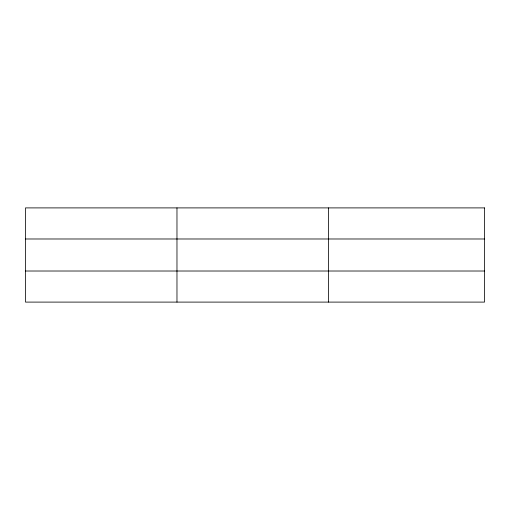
<?xml version="1.0" encoding="UTF-8"?>
<svg xmlns="http://www.w3.org/2000/svg" width="510" height="510" viewBox="0 0 510 510"><rect width="100%" height="100%" fill="white"/><g stroke="black" fill="none" stroke-linecap="round" stroke-linejoin="round"><path stroke-width="0.76" d="M176.97 302.099L176.97 207.901M328.44 302.099L328.44 207.901M25.5 238.986L484.5 238.986M25.5 271.014L484.5 271.014M484.5 207.901L484.5 302.099L25.5 302.099L25.5 207.901L484.5 207.901"/></g></svg>
